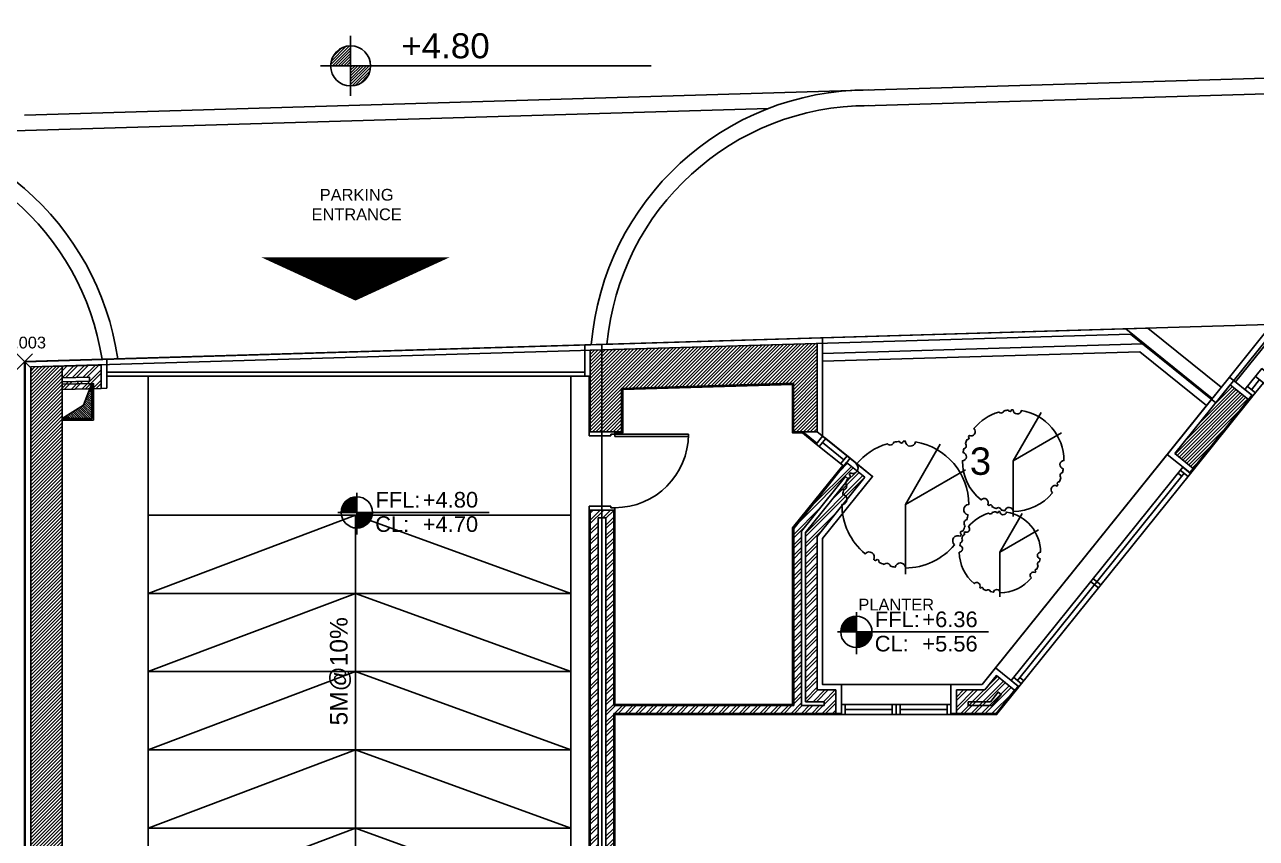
# Model space of a CAD drawing. Header units: inches. Extents: x -91 to 83, y -48 to 107.
# Drawn here: x 0 to 15.74, y 51.2 to 61.6 of the extents above; entities that cross this region are included whole.
import ezdxf
from ezdxf.enums import TextEntityAlignment as Align

# ---------------------------------------------------------------- set-up
doc = ezdxf.new("R2010")
doc.units = ezdxf.units.IN
doc.header["$MEASUREMENT"] = 0
doc.header["$PDMODE"] = 3
doc.header["$PDSIZE"] = 0.1
doc.layers.get('0').update_dxf_attribs({"linetype": 'CONTINUOUS'})
for name, color, linetype in [('A-ALU', 9, 'CONTINUOUS'), ('A-ANNO-LEVL', 3, 'CONTINUOUS'), ('A-AREAS', 6, 'CONTINUOUS'), ('A-AREAS-TXT', 6, 'CONTINUOUS'), ('A-BALUST', 1, 'CONTINUOUS'), ('A-DIMAXE', 3, 'CONTINUOUS'), ('A-DOORS', 1, 'CONTINUOUS'), ('A-ENT-ARROWS', 252, 'CONTINUOUS'), ('A-FLOR-STRS', 40, 'CONTINUOUS'), ('A-HATCH-CONC', 8, 'CONTINUOUS'), ('A-HATCH-WALL', 8, 'CONTINUOUS'), ('A-PLASTER', 8, 'CONTINUOUS'), ('A-PORTE', 1, 'CONTINUOUS'), ('A-PROJECTION', 9, 'CONTINUOUS'), ('A-RAMP', 15, 'CONTINUOUS'), ('a-revetement', 1, 'CONTINUOUS'), ('a-shaft', 251, 'CONTINUOUS'), ('a-text-red', 10, 'CONTINUOUS'), ('A-TREES', 63, 'CONTINUOUS'), ('A-WALL', 4, 'CONTINUOUS'), ('Curbstone', 21, 'CONTINUOUS'), ('Parcelle$0$Levels-trottoir', 6, 'CONTINUOUS'), ('S-GROUND$0$A-SHAFT GR', 8, 'CONTINUOUS'), ('S-GROUND$0$A-STR GROUND', 2, 'CONTINUOUS'), ('S-GROUND$0$N-PLOT', 5, 'CONTINUOUS'), ('S-GROUND$0$S-SLAB LIMIT GR', 1, 'CONTINUOUS'), ('TREE', 1, 'CONTINUOUS')]:
    doc.layers.add(name, color=color, linetype=linetype)
doc.layers.get('A-TREES').off()
doc.styles.add('A100-STEXT', font='ARIAL.TTF', dxfattribs={"height": 0.25})
doc.styles.add('BLOCK', font='ARIAL.TTF', dxfattribs={"width": 0.8, "height": 0.25})
doc.styles.add('STYLE1', font='ARIAL.TTF')

# ---------------------------------------------------------------- blocks, each defined once
blk = doc.blocks.new('*X8')
at = {"color": 0}
for p, q in [((1360.3, -12202.1), (1453.1, -12109.2)), ((1360.3, -12187.9), (1439, -12109.2)), ((1360.3, -12173.8), (1424.9, -12109.2)), ((1360.3, -12159.6), (1410.7, -12109.2)), ((1360.3, -12145.5), (1396.6, -12109.2)), ((1360.3, -12131.3), (1382.4, -12109.2)), ((1360.3, -12117.2), (1368.3, -12109.2)), ((1367.6, -12208.9), (1460, -12116.5)), ((1384.4, -12206.2), (1457.3, -12133.3)), ((1407.4, -12197.4), (1448.5, -12156.3))]:
    blk.add_line(p, q, dxfattribs=at)
blk = doc.blocks.new('*X7')
at = {"color": 0}
for p, q in [((1260.4, -12103.9), (1355, -12009.3)), ((1262.6, -12087.6), (1338.7, -12011.5)), ((1269.3, -12109.2), (1360.3, -12018.2)), ((1270.1, -12066), (1317.1, -12019)), ((1283.4, -12109.2), (1360.3, -12032.3)), ((1297.6, -12109.2), (1360.3, -12046.5)), ((1311.7, -12109.2), (1360.3, -12060.6)), ((1325.9, -12109.2), (1360.3, -12074.8)), ((1340, -12109.2), (1360.3, -12088.9)), ((1354.2, -12109.2), (1360.3, -12103.1))]:
    blk.add_line(p, q, dxfattribs=at)
blk = doc.blocks.new('NIV1')
for p, q in [((0, -0.15), (0, 0.15)), ((-0.15, 0), (1.4997, 0))]:
    blk.add_line(p, q)
blk.add_circle((0, 0), 0.1)
at = {"xscale": 0.001, "yscale": 0.001, "zscale": 0.001}
for name in ['*X7', '*X8']:
    blk.add_blockref(name, (-1.3603, 12.1092), dxfattribs=at)
at = {"style": 'STYLE1'}
blk.add_attdef('+00.00', (0.2327, 0.0618), '', height=0.2, dxfattribs=at)
blk = doc.blocks.new('A$C231C293C')
at = {"layer": 'Parcelle$0$Levels-trottoir'}
blk.add_point((0, 57.298), dxfattribs=at)
at = {"layer": 'Parcelle$0$Levels-trottoir', "style": 'A100-STEXT'}
blk.add_text('5.003', height=0.15, dxfattribs=at).set_placement((-0.251, 57.466))
blk = doc.blocks.new('LVTAG_P')
for p, q in [((0, 0.00314), (0, -0.00353)), ((-0.00301, 0), (0.02113, 0))]:
    blk.add_line(p, q)
at = {"const_width": 0.0025}
for points in [[(0, 0.00125, 0.414214), (-0.00125, 0, 1)], [(0, -0.00125, 0.414214), (0.00125, 0, 1)]]:
    blk.add_lwpolyline(points, format="xyb", dxfattribs=at)
blk.add_circle((0, 0), 0.0025)
at = {"style": 'BLOCK'}
for s, p in [('FFL:', (0.00297, 0.00076)), ('CL:', (0.00294, -0.00312))]:
    blk.add_text(s, height=0.0025, dxfattribs=at).set_placement(p)
for p in [(0.01054, 0.00076), (0.01054, -0.00313)]:
    blk.add_attdef('+00.00', p, '', height=0.0025, dxfattribs=at)
blk = doc.blocks.new('P50')
at = {"layer": 'TREE'}
for q in [(-0.517, 7.186), (1.128, 6.746), (1.128, 1.047)]:
    blk.add_line((-0.517, 3.896), q, dxfattribs=at)
blk.add_lwpolyline([(2.443, 3.412, -0.895609), (2.483, 3.899, 0.008367), (2.481, 4, -0.944112), (2.47, 4.176, 0.021882), (2.434, 4.436, -0.592086), (2.359, 4.748, 0.018384), (2.289, 4.957, -0.895609), (2.079, 5.399, 0.367155), (-1.578, 6.702, -0.895609), (-2.02, 6.492, 0.008367), (-2.106, 6.441, -0.944112), (-2.253, 6.343, 0.021882), (-2.461, 6.182, -0.592086), (-2.693, 5.961, 0.1504), (-3.478, 4.38, -0.895609), (-3.517, 3.893, 0.008367), (-3.516, 3.792, -0.944112), (-3.504, 3.616, 0.021882), (-3.468, 3.356, -0.592086), (-3.394, 3.044, 0.018384), (-3.323, 2.835, -0.895609), (-3.114, 2.393, 0.224644), (-1.002, 0.935, -0.895609), (-0.514, 0.896, 0.008367), (-0.414, 0.898, -0.944112), (-0.237, 0.909, 0.021882), (0.023, 0.945, -0.592086), (0.334, 1.02, 0.018384), (0.543, 1.09, -0.895609), (0.986, 1.3, 0.224644)], format="xyb", close=True, dxfattribs=at)
blk = doc.blocks.new('A$C0550052A')
at = {"layer": 'TREE', "xscale": 0.5406584832020961, "yscale": 0.5406584832017671, "zscale": 0.540658483201773, "rotation": 329.9999999994228}
blk.add_blockref('P50', (0.811, -0.185), dxfattribs=at)
blk = doc.blocks.new('S-GROUND')
at = {"layer": 'S-GROUND$0$A-SHAFT GR'}
blk.add_lwpolyline([(0.478, 56.55), (0.878, 56.55), (0.878, 57.019), (0.478, 57.008)], close=True, dxfattribs=at)
at = {"layer": 'S-GROUND$0$A-STR GROUND'}
blk.add_lwpolyline([(7.228, 56.4), (7.628, 56.4), (7.628, 56.955), (9.828, 57.02), (9.828, 56.4), (10.128, 56.4), (10.128, 57.529), (7.228, 57.443), (7.228, 56.4)], dxfattribs=at)
for points in [[(0.078, 42), (0.478, 42), (0.478, 57.238), (0.078, 57.229)], [(14.7, 56.121), (15.408, 57.001), (15.642, 56.813), (14.934, 55.933)]]:
    blk.add_lwpolyline(points, close=True, dxfattribs=at)
at = {"layer": 'S-GROUND$0$N-PLOT'}
blk.add_lwpolyline([(0, 0), (38.908, 0, 0.414214), (41.908, 3), (41.908, 55.455, 0.422955), (38.819, 58.453), (0, 57.298)], format="xyb", close=True, dxfattribs=at)
at = {"layer": 'S-GROUND$0$S-SLAB LIMIT GR'}
blk.add_lwpolyline([(15.972, 57.703), (15.223, 56.771), (14.132, 57.649), (0.078, 57.229), (0.078, 42), (12.228, 42), (12.228, 43.1), (13.657, 43.1), (16.542, 40.78)], dxfattribs=at)
blk = doc.blocks.new('A$C66BA3BCA')
at = {"layer": 'A-PORTE'}
for p, q in [((0, 0), (0, -0.05)), ((0.33, 0), (0, 0)), ((0.33, -0.03), (0.33, 0)), ((0, -0.05), (0.28, -0.05)), ((0.28, -0.03), (0.33, -0.03)), ((0.28, -0.05), (0.28, -0.03)), ((0.33, -0.06), (0.33, -0.02)), ((0.33, -0.03), (1.27, -0.03)), ((1.27, -0.06), (0.33, -0.06)), ((0, -1), (0, -0.95)), ((0, -0.95), (0.28, -0.95)), ((0.33, -1), (0, -1)), ((0.28, -0.95), (0.28, -0.97)), ((0.28, -0.97), (0.33, -0.97)), ((0.33, -0.97), (0.33, -1))]:
    blk.add_line(p, q, dxfattribs=at)
blk.add_arc((0.33, -0.03), 0.94, 270, 360, dxfattribs=at)
blk = doc.blocks.new('A$C7E5E5C8D')
at = {"layer": 'A-ALU'}
for p, q in [((14.8, 55.95), (12.607, 53.223)), ((14.769, 55.911), (14.87, 55.83)), ((14.8, 55.95), (14.901, 55.869)), ((14.819, 55.871), (12.689, 53.221)), ((14.901, 55.869), (12.708, 53.141)), ((14.737, 55.872), (14.788, 55.832)), ((13.622, 54.485), (13.723, 54.404)), ((13.653, 54.524), (13.754, 54.443)), ((12.607, 53.223), (12.708, 53.141)), ((12.638, 53.262), (12.739, 53.18)), ((12.72, 53.26), (12.771, 53.219))]:
    blk.add_line(p, q, dxfattribs=at)
blk = doc.blocks.new('A$C27EE2B71')
at = {"layer": 'A-ALU'}
for p, q in [((15.731, 57.107), (15.832, 57.026)), ((15.596, 56.94), (15.697, 56.858)), ((15.627, 56.979), (15.729, 56.897))]:
    blk.add_line(p, q, dxfattribs=at)
for points in [[(19.12, 54.548), (15.812, 57.209), (15.596, 56.94)], [(15.781, 57.067), (15.678, 56.938)], [(19.039, 54.447), (15.832, 57.026), (15.697, 56.858)]]:
    blk.add_lwpolyline(points, dxfattribs=at)
blk = doc.blocks.new('A$C720145BC')
at = {"layer": 'A-ALU'}
for name in ['A$C27EE2B71', 'A$C7E5E5C8D']:
    blk.add_blockref(name, (0, 0), dxfattribs=at)

msp = doc.modelspace()

# ---------------------------------------------------------------- hatches: boundary and pattern name
at = {"layer": 'A-HATCH-CONC'}
h = msp.add_hatch(dxfattribs=at)
h.set_pattern_fill('ANSI31', color=256, scale=0.25, style=0)
h.paths.add_polyline_path([(9.8284, 57.0202), (9.8284, 56.4), (10.1284, 56.4), (10.1284, 57.5294), (7.2284, 57.443), (7.2284, 56.4), (7.6284, 56.4), (7.6284, 56.9548)])
h = msp.add_hatch(dxfattribs=at)
h.set_pattern_fill('ANSI31', color=256, scale=0.25, style=0)
h.paths.add_polyline_path([(0.4784, 57.2377), (0.0784, 57.2288), (0.0784, 42), (0.4784, 42)])
h = msp.add_hatch(dxfattribs=at)
h.set_pattern_fill('ANSI31', color=256, scale=0.25, style=0)
h.paths.add_polyline_path([(15.6417, 56.8133), (15.4079, 57.0013), (14.6997, 56.1208), (14.9335, 55.9328)])
at = {"layer": 'A-HATCH-WALL'}
h = msp.add_hatch(dxfattribs=at)
h.set_pattern_fill('ANSI32', color=256, scale=0.25, style=0)
h.paths.add_polyline_path([(0.4784, 57.2377), (0.9784, 57.2539), (0.9784, 56.9537), (0.4784, 56.9388), (0.4784, 57.0388), (0.8284, 57.0493), (0.8284, 57.0993), (0.4784, 57.0889)])
h = msp.add_hatch(dxfattribs=at)
h.set_pattern_fill('ANSI32', color=256, scale=0.25, style=0)
h.set_pattern_definition([(45, (1.97837, 18.6), (-0.06629126, 0.06629126), []), (45, (2.02256, 18.6), (-0.06629126, 0.06629126), [])])
h.paths.add_polyline_path([(10.3684, 53.1), (10.1284, 53.1), (10.1284, 55.0599), (10.739, 55.8191), (10.5052, 56.0071), (9.8284, 55.1656), (9.8284, 52.9), (7.5284, 52.9), (7.5284, 55.4), (7.2284, 55.4), (7.2284, 47.9), (7.3284, 47.9), (7.3284, 55.3), (7.4284, 55.3), (7.4284, 47.9), (8.7284, 47.9), (8.7284, 48), (7.5284, 48), (7.5284, 52.8), (10.3684, 52.8)])
h.paths.add_polyline_path([(9.9284, 52.9), (9.9284, 55.1303), (10.4891, 55.8276), (10.5281, 55.7963), (9.9784, 55.1127), (9.9784, 52.95), (10.2184, 52.95), (10.2184, 52.9)], flags=16)
h = msp.add_hatch(dxfattribs=at)
h.set_pattern_fill('ANSI32', color=256, scale=0.25, style=0)
h.paths.add_polyline_path([(11.9084, 53.1), (11.9084, 52.8), (12.4142, 52.8), (12.6524, 53.0962), (12.4186, 53.2842), (12.2704, 53.1)])
at = {"layer": 'a-shaft'}
h = msp.add_hatch(dxfattribs=at)
h.set_pattern_fill('_USER,_O', color=256, scale=0.02, angle=315, pattern_type=0)
h.set_pattern_definition([(315, (-338376.396732, -23743.371716), (0.0141421356237, 0.0141421356237), [])])
h.paths.add_polyline_path([(0.8584, 57.0189), (0.8581, 57.0189), (0.7532, 56.7407), (0.4784, 56.57), (0.8584, 56.57)])

# ---------------------------------------------------------------- linework, layer by layer
at = {"layer": 'A-ALU'}
for p, q in [((10.1263, 56.2541), (9.9449, 56.4)), ((10.1284, 56.4), (10.549, 56.0617)), ((10.1984, 56.3437), (10.1169, 56.2424)), ((10.4676, 55.9604), (10.1169, 56.2424)), ((10.2373, 56.3124), (10.1559, 56.2111)), ((10.1966, 56.2617), (10.4693, 56.0424)), ((10.5101, 56.093), (10.4286, 55.9917)), ((10.549, 56.0617), (10.4676, 55.9604)), ((10.4384, 52.915), (11.8389, 52.915)), ((10.4384, 52.915), (10.4384, 52.785)), ((10.4884, 52.915), (10.4884, 52.785)), ((11.0886, 52.915), (11.0886, 52.785)), ((11.1386, 52.915), (11.1386, 52.785)), ((11.1886, 52.915), (11.1886, 52.785)), ((11.7889, 52.915), (11.7889, 52.785)), ((11.8389, 52.915), (11.8389, 52.785)), ((10.4384, 52.785), (11.8389, 52.785)), ((10.4884, 52.85), (11.0886, 52.85)), ((11.1886, 52.85), (11.7889, 52.85))]:
    msp.add_line(p, q, dxfattribs=at)
at = {"layer": 'A-AREAS'}
for points in [[(15.9612, 57.8011), (15.3972, 57.0998), (12.2369, 53.17), (10.1984, 53.17), (10.1984, 55.0352), (10.8374, 55.8298), (10.549, 56.0617), (10.2373, 56.3124), (10.1984, 56.3437), (10.1984, 57.0012), (10.1984, 57.6015), (7.3784, 57.5172), (7.3784, 41.93), (12.2984, 41.93), (12.2984, 43.03), (13.6326, 43.03), (14.3925, 43.9588), (14.5777, 43.8099), (14.7469, 44.0203), (17.3652, 41.9146)], [(10.1984, 57.0012), (10.1984, 57.6015), (14.0715, 57.7167), (15.1779, 56.827), (12.2369, 53.17), (10.1984, 53.17), (10.1984, 55.0352), (10.8374, 55.8298), (10.3932, 56.187), (10.1984, 56.3437), (10.1984, 57.0012)]]:
    msp.add_lwpolyline(points, dxfattribs=at)
msp.add_lwpolyline([(0.0084, 57.2957), (7.3784, 57.5172), (7.3784, 57.2549), (7.3784, 41.93), (0.0084, 41.93)], close=True, dxfattribs=at)
at = {"layer": 'A-BALUST'}
for p, q in [((14.2884, 57.5231), (10.1984, 57.4014)), ((15.1685, 56.8153), (14.2884, 57.5231)), ((10.1984, 57.3013), (14.2544, 57.4221)), ((14.2544, 57.4221), (15.1058, 56.7374))]:
    msp.add_line(p, q, dxfattribs=at)
for points in [[(19.4679, 54.981), (15.9612, 57.8011), (15.3972, 57.0998)], [(19.4053, 54.9031), (15.9765, 57.6605), (15.4751, 57.0371)]]:
    msp.add_lwpolyline(points, dxfattribs=at)
at = {"layer": 'A-DOORS'}
for p, q in [((7.1584, 57.1631), (1.0484, 57.1631)), ((7.1584, 57.1131), (1.0484, 57.1131))]:
    msp.add_line(p, q, dxfattribs=at)
at = {"layer": 'A-ENT-ARROWS'}
msp.add_lwpolyline([(4.2284, 58.0772, 0, 2.4, 0), (4.2284, 58.6288, 2.4, 2.4, 0)], format="xyseb", dxfattribs=at)
at = {"layer": 'A-FLOR-STRS'}
for p, q in [((1.5784, 57.1131), (1.5784, 45.9875)), ((6.9784, 57.1131), (6.9784, 45.9369))]:
    msp.add_line(p, q, dxfattribs=at)
at = {"layer": 'A-PLASTER'}
for p, q in [((9.8134, 55.1708), (10.4559, 55.9698)), ((10.4384, 52.785), (10.4384, 52.8))]:
    msp.add_line(p, q, dxfattribs=at)
for points in [[(7.2134, 57.1131), (7.2134, 56.4)], [(7.5434, 56.385), (7.6434, 56.385), (7.6434, 56.9402), (9.8134, 57.0048), (9.8134, 57.0048), (9.8134, 56.385), (9.9396, 56.385), (10.1169, 56.2424)], [(14.8896, 55.8782), (14.9013, 55.8688), (14.9358, 55.9117), (14.9358, 55.9117), (15.6628, 56.8156), (15.6628, 56.8156), (15.6972, 56.8585), (15.6855, 56.8679)], [(7.2134, 55.4), (7.2134, 42.315), (0.4784, 42.315)], [(9.8134, 55.1708), (9.8134, 52.915), (7.5434, 52.915), (7.5434, 55.4)], [(11.8384, 52.8), (11.8384, 52.785), (12.4213, 52.785), (12.7079, 53.1414), (12.6962, 53.1508)], [(7.5434, 48.015), (7.5434, 52.785), (10.4384, 52.785)]]:
    msp.add_lwpolyline(points, dxfattribs=at)
at = {"layer": 'A-PROJECTION'}
for p, q in [((10.1984, 57.6015), (14.3562, 57.7252)), ((14.3562, 57.7252), (15.2938, 56.9712)), ((1.0484, 57.3291), (7.1584, 57.511)), ((12.4079, 53.3826), (14.6013, 56.1101)), ((10.4384, 53.17), (11.8384, 53.17))]:
    msp.add_line(p, q, dxfattribs=at)
msp.add_lwpolyline([(15.3972, 57.0998), (15.9612, 57.8011), (19.4679, 54.981)], dxfattribs=at)
at = {"layer": 'A-RAMP'}
for p, q in [((1.5784, 55.3345), (6.9784, 55.3345)), ((4.2284, 55.3345), (4.2284, 45.9504))]:
    msp.add_line(p, q, dxfattribs=at)
for points in [[(1.5784, 54.3345), (4.2284, 55.3345), (6.9784, 54.3345), (1.5784, 54.3345)], [(1.5784, 53.3345), (4.2284, 54.3345), (6.9784, 53.3345), (1.5784, 53.3345)], [(1.5784, 52.3345), (4.2284, 53.3345), (6.9784, 52.3345), (1.5784, 52.3345)], [(1.5784, 51.3345), (4.2284, 52.3345), (6.9784, 51.3345), (1.5784, 51.3345)], [(1.5784, 50.3345), (4.2284, 51.3345), (6.9784, 50.3345), (1.5784, 50.3345)]]:
    msp.add_lwpolyline(points, dxfattribs=at)
at = {"layer": 'a-revetement'}
for p, q in [((10.1984, 57.6015), (7.1584, 57.511)), ((7.1584, 57.511), (7.1584, 57.1131)), ((10.1984, 57.6015), (10.1984, 56.3437)), ((0.0084, 57.2957), (1.0484, 57.3295)), ((1.0484, 57.3295), (1.0484, 56.9558)), ((0.0084, 57.2957), (0.0084, 41.93)), ((7.1584, 57.1131), (7.2284, 57.1131)), ((15.3972, 57.0998), (14.6013, 56.1101)), ((15.6855, 56.8679), (15.3972, 57.0998)), ((1.0484, 56.9558), (0.9784, 56.9537)), ((15.6417, 56.8133), (15.6855, 56.8679)), ((10.549, 56.0617), (10.8374, 55.8298)), ((14.8896, 55.8782), (14.6013, 56.1101)), ((14.9335, 55.9328), (14.8896, 55.8782)), ((10.1984, 55.0352), (10.8374, 55.8298)), ((10.1984, 55.0352), (10.1984, 53.17)), ((10.1984, 54.05), (10.1984, 53.98)), ((12.2369, 53.17), (12.4079, 53.3826)), ((12.6962, 53.1508), (12.4079, 53.3826)), ((10.1984, 53.17), (10.4384, 53.17)), ((10.4384, 53.17), (10.4384, 52.8)), ((11.8384, 52.8), (11.8384, 53.17)), ((11.8384, 53.17), (12.2369, 53.17)), ((12.6962, 53.1508), (12.6524, 53.0962)), ((10.4384, 52.8), (10.3684, 52.8)), ((11.9084, 52.8), (11.8384, 52.8))]:
    msp.add_line(p, q, dxfattribs=at)
at = {"layer": 'a-shaft'}
msp.add_lwpolyline([(0.4784, 56.57), (0.8584, 56.57), (0.8584, 57.0195), (0.7532, 56.7407), (0.4784, 56.57)], dxfattribs=at)
at = {"layer": 'A-WALL'}
for p, q in [((9.8284, 55.1656), (10.5052, 56.0071)), ((10.5052, 56.0071), (10.739, 55.8191)), ((9.9284, 55.1303), (10.4891, 55.8276)), ((9.9784, 55.1127), (10.5281, 55.7963)), ((10.1284, 55.0599), (10.739, 55.8191)), ((10.4891, 55.8276), (10.5281, 55.7963)), ((7.2284, 47.9), (7.2284, 55.4)), ((7.5284, 55.4), (7.2284, 55.4)), ((7.3284, 47.9), (7.3284, 55.3)), ((7.4284, 55.3), (7.3284, 55.3)), ((7.4284, 55.3), (7.4284, 47.9)), ((7.5284, 55.4), (7.5284, 52.9)), ((9.8284, 52.9), (9.8284, 55.1656)), ((9.9284, 52.9), (9.9284, 55.1303)), ((9.9784, 55.1127), (9.9784, 52.95)), ((10.1284, 55.0599), (10.1284, 53.1)), ((10.1284, 53.1), (10.3684, 53.1)), ((10.3684, 53.1), (10.3684, 52.8)), ((9.8284, 52.9), (7.5284, 52.9)), ((10.2184, 52.9), (9.9284, 52.9)), ((9.9784, 52.95), (10.2184, 52.95)), ((10.2184, 52.95), (10.2184, 52.9)), ((10.3684, 52.8), (7.5284, 52.8)), ((7.5284, 52.8), (7.5284, 48))]:
    msp.add_line(p, q, dxfattribs=at)
for points in [[(0.4784, 57.2377), (0.9784, 57.2539), (0.9784, 56.9537), (0.4784, 56.9388), (0.4784, 57.0388), (0.8284, 57.0493), (0.8284, 57.0993), (0.4784, 57.0889)], [(11.9084, 53.1), (12.2704, 53.1), (12.4186, 53.2842), (12.6524, 53.0962), (12.4142, 52.8), (11.9084, 52.8)], [(12.0584, 52.95), (12.3423, 52.95), (12.4415, 53.0733), (12.4804, 53.042), (12.3662, 52.9), (12.0584, 52.9)]]:
    msp.add_lwpolyline(points, close=True, dxfattribs=at)
at = {"layer": 'Curbstone'}
msp.add_line((0.0064, 60.2494), (-1.2549, 60.2088), dxfattribs=at)
for points in [[(0, -3.9), (38.5334, -3.9, 0.4142136), (45.0584, 2.625), (45.0584, 55.4546, 0.4229554), (38.7254, 61.6019), (0, 60.4493)], [(0, -3.7), (38.5334, -3.7, 0.4142136), (44.8584, 2.625), (44.8584, 55.4546, 0.4229554), (38.7314, 61.402), (10.5845, 60.5643)]]:
    msp.add_lwpolyline(points, format="xyb", dxfattribs=at)
msp.add_lwpolyline([(9.5046, 60.5321), (0.0059, 60.2494)], dxfattribs=at)
for centre, radius, start, end in [((10.7841, 57.2146), 3.5557, 90, 175.17871), ((10.7841, 57.2146), 3.3556, 90, 174.78773), ((-2.3273, 56.8187), 3.5557, 8.32264, 90), ((-2.3273, 56.8187), 3.3556, 8.71921, 90)]:
    msp.add_arc(centre, radius, start, end, dxfattribs=at)

# ---------------------------------------------------------------- block references
for name in ['A$C231C293C', 'S-GROUND']:
    msp.add_blockref(name, (0, 0))
at = {"layer": 'A-ALU'}
msp.add_blockref('A$C720145BC', (0, 0), dxfattribs=at)
at = {"layer": 'A-ANNO-LEVL'}
ref = msp.add_blockref('NIV1', (4.1663, 61.0772), dxfattribs=dict(at, xscale=2.56, yscale=2.56, zscale=2.56))
ref.add_attrib('+00.00', '+4.80', (4.8132, 61.1744), dxfattribs={"layer": '0', "height": 0.32, "style": 'BLOCK'})
ref = msp.add_blockref('LVTAG_P', (4.2451, 55.3707), dxfattribs=dict(at, xscale=80, yscale=80, zscale=80))
ref.add_attrib('+00.00', '+4.80', (5.0885, 55.4314), dxfattribs={"layer": '0', "height": 0.2, "style": 'BLOCK'})
ref.add_attrib('+00.00', '+4.70', (5.0885, 55.1204), dxfattribs={"layer": '0', "height": 0.2, "style": 'BLOCK'})
ref = msp.add_blockref('LVTAG_P', (10.6293, 53.8423), dxfattribs=dict(at, xscale=80, yscale=80, zscale=80))
ref.add_attrib('+00.00', '+6.36', (11.4727, 53.903), dxfattribs={"layer": '0', "height": 0.2, "style": 'BLOCK'})
ref.add_attrib('+00.00', '+5.56', (11.4727, 53.592), dxfattribs={"layer": '0', "height": 0.2, "style": 'BLOCK'})
at = {"layer": 'A-PORTE'}
msp.add_blockref('A$C66BA3BCA', (7.2134, 56.4), dxfattribs=at)
at = {"layer": 'A-TREES'}
for p, xscale, yscale, zscale in [((11.9847, 55.3192), 0.3999999999999986, 0.3999999999999986, 0.4), ((10.4448, 54.5803), 0.5, 0.5, 0.5), ((11.9455, 54.2923), 0.3200000000000003, 0.3200000000000003, 0.3200000000000001)]:
    msp.add_blockref('A$C0550052A', p, dxfattribs=dict(at, xscale=xscale, yscale=yscale, zscale=zscale))

# ---------------------------------------------------------------- texts
at = {"layer": 'A-AREAS-TXT', "style": 'A100-STEXT'}
msp.add_text('3', height=0.35, dxfattribs=at).set_placement((12.2159, 55.8499), align=Align.CENTER)
at = {"layer": 'A-DIMAXE', "style": 'STYLE1'}
msp.add_text('5M@10%', height=0.225, rotation=90, dxfattribs=at).set_placement((4.1268, 52.6463))
at = {"layer": 'a-text-red', "char_height": 0.15, "width": 7.586, "attachment_point": 2, "style": 'A100-STEXT'}
for s, insert in [('PARKING\\PENTRANCE', (4.2432, 59.5049)), ('PLANTER', (11.1393, 54.2664))]:
    msp.add_mtext(s, dxfattribs=dict(at, insert=insert))

doc.saveas('drawing.dxf')
